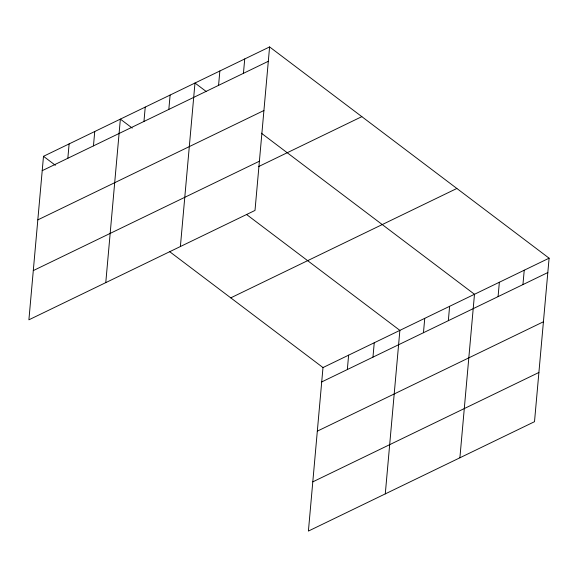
<?xml version="1.0" encoding="UTF-8"?>
<svg xmlns="http://www.w3.org/2000/svg" width="578" height="578" viewBox="0 0 578 578"><rect width="100%" height="100%" fill="white"/><g stroke="black" fill="none" stroke-linecap="round" stroke-linejoin="round"><path stroke-width="0.87" d="M43.495 156.306L28.9 319.815L255.006 210.435L269.594 46.926L43.495 156.306L55.372 165.279M67.836 158.278L69.122 143.908M93.463 145.88L94.741 131.509M105.774 282.628L120.368 119.111L132.246 128.092M143.958 121.452L145.237 107.082M168.827 109.423L170.113 95.052M180.387 246.531L194.981 83.022L206.165 91.469M218.571 85.356L219.857 70.986M243.439 73.327L244.725 58.956M169.564 251.596L322.994 367.565L308.406 531.074L534.505 421.694L549.1 258.185L269.594 46.926M347.342 369.537L348.621 355.167M372.962 357.139L374.248 342.768M385.28 493.887L399.875 330.378L246.445 214.409M423.464 332.711L424.743 318.341M448.333 320.682L449.612 306.311M459.893 457.79L474.487 294.281L261.364 133.193M498.077 296.615L499.356 282.252M522.946 284.586L524.232 270.215M42.208 170.669L268.315 61.297M37.816 219.886L263.922 110.514M33.293 270.598L259.392 161.219M258.337 166.71L361.835 116.64M230.759 297.851L456.866 188.471M322.994 367.565L549.1 258.185M321.715 381.935L547.821 272.556M317.322 431.152L543.428 321.773M312.799 481.857L538.898 372.478"/></g></svg>
